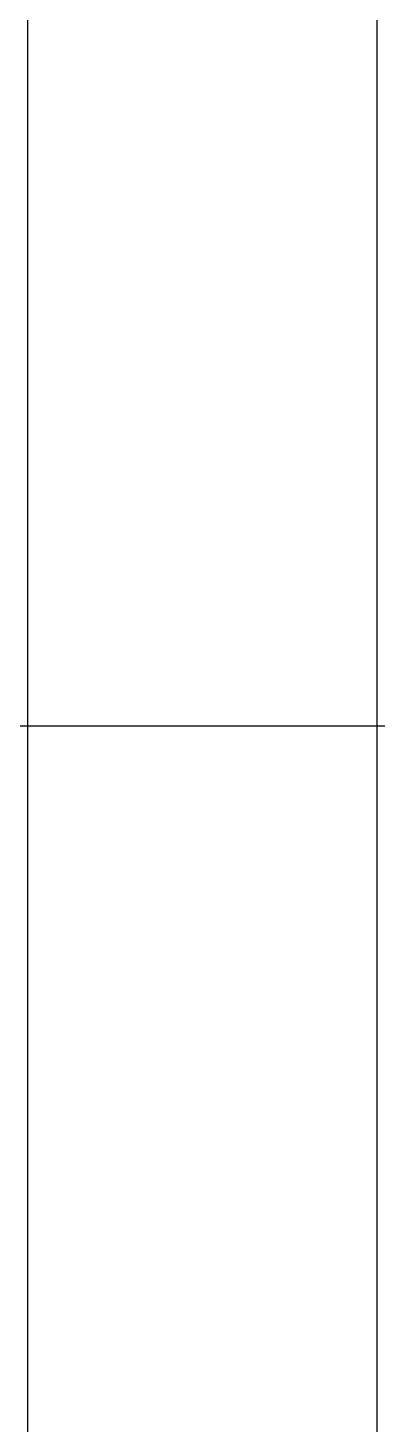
# Model space of a CAD drawing. Header units: millimetres. Extents: x 2034.52621 to 2034.52721, y 1879.85455 to 1879.85855.
import ezdxf

# ---------------------------------------------------------------- set-up
doc = ezdxf.new("R2010")
doc.units = ezdxf.units.MM
doc.header["$PDMODE"] = 2
doc.layers.add('Level 7', color=9, linetype='Continuous', lineweight=0, true_color=0xc8c8c8)

# ---------------------------------------------------------------- blocks, each defined once
blk = doc.blocks.new('blinde flange')
at = {"layer": 'Level 7', "color": 2, "linetype": 'Continuous', "lineweight": 13}
for p, q in [((-0.0005063, -0.0023007), (-0.0005063, 0.0016993)), ((0.0004937, -0.0023007), (0.0004937, 0.0016993))]:
    blk.add_line(p, q, dxfattribs=at)

msp = doc.modelspace()

# ---------------------------------------------------------------- linework, layer by layer
for p in [(2034.5262109, 1879.8565542), (2034.5272109, 1879.8565542)]:
    msp.add_point(p)

# ---------------------------------------------------------------- block references
msp.add_blockref('blinde flange', (2034.5267171, 1879.8568549))

doc.saveas('drawing.dxf')
